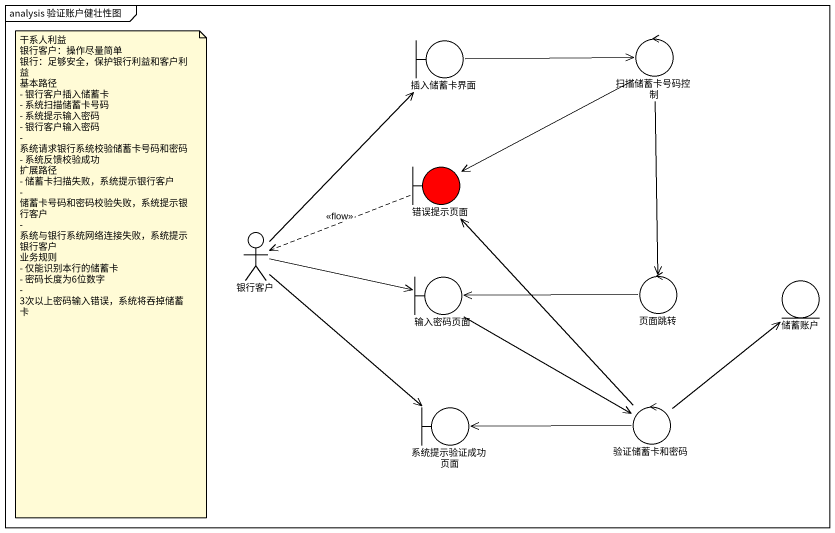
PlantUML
@startuml
mainframe analysis 验证账户健壮性图
control 扫描储蓄卡号码控制
boundary 插入储蓄卡界面
boundary 错误提示页面 #FF0000
actor 银行客户
boundary 输入密码页面
control 页面跳转
entity 储蓄账户
boundary 系统提示验证成功页面
control 验证储蓄卡和密码
扫描储蓄卡号码控制 -left-> 错误提示页面
扫描储蓄卡号码控制 --> 页面跳转
插入储蓄卡界面 -right-> 扫描储蓄卡号码控制
错误提示页面 .left.> 银行客户 : <<flow>>
银行客户 -up-> 插入储蓄卡界面
银行客户 -right-> 输入密码页面
银行客户 --> 系统提示验证成功页面
输入密码页面 --> 验证储蓄卡和密码
页面跳转 -left-> 输入密码页面
验证储蓄卡和密码 -up-> 错误提示页面
验证储蓄卡和密码 -up-> 储蓄账户
验证储蓄卡和密码 -left-> 系统提示验证成功页面
note as N1
  干系人利益
  银行客户：操作尽量简单
  银行：足够安全，保护银行利益和客户利益
  基本路径
  - 银行客户插入储蓄卡
  - 系统扫描储蓄卡号码
  - 系统提示输入密码
  - 银行客户输入密码
  - 系统请求银行系统校验储蓄卡号码和密码
  - 系统反馈校验成功
  扩展路径
  - 储蓄卡扫描失败，系统提示银行客户
  - 储蓄卡号码和密码校验失败，系统提示银行客户
  - 系统与银行系统网络连接失败，系统提示银行客户
  业务规则
  - 仅能识别本行的储蓄卡
  - 密码长度为6位数字
  - 3次以上密码输入错误，系统将吞掉储蓄卡
end note
@enduml
